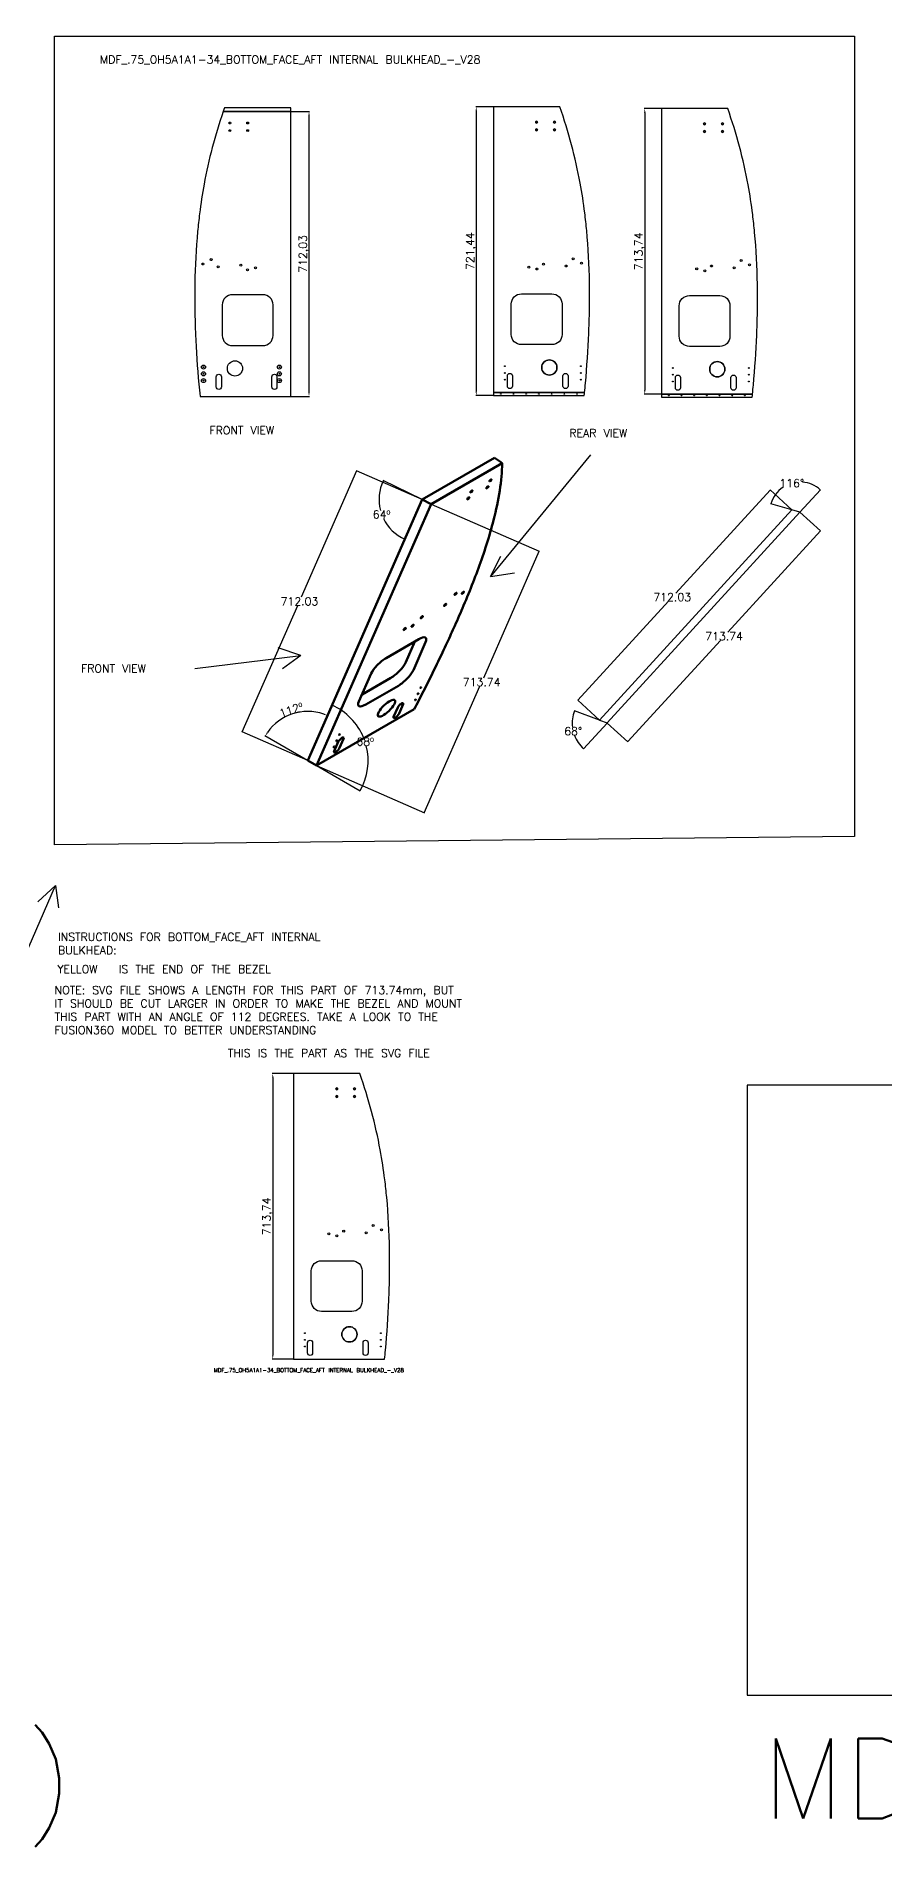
# Model space of a CAD drawing. Header units: millimetres. Extents: x 8001 to 31110, y 282 to 17125.
# Drawn here: x 17698 to 19819, y 282 to 4807 of the extents above; entities that cross this region are included whole.
import ezdxf

# ---------------------------------------------------------------- set-up
doc = ezdxf.new("R2010")
doc.units = ezdxf.units.MM
doc.layers.add('Visible', color=7, linetype='Continuous', lineweight=50)
doc.styles.get("Standard").update_dxf_attribs({"font": 'txt.shx'})
doc.dimstyles.new('ISO-25', dxfattribs={"dimtxt": 2.5, "dimasz": 2.5, "dimexe": 1.25, "dimexo": 0.625, "dimtad": 1, "dimtxsty": 'Standard', "dimcen": 2.5, "dimadec": 0, "dimazin": 0, "dimtfac": 1, "dimtmove": 0, "dimatfit": 3, "dimfxl": 1, "dimarcsym": 0})
doc.dimstyles.get("Standard").update_dxf_attribs({"dimtxt": 0.18, "dimasz": 0.18, "dimexe": 0.18, "dimexo": 0.0625, "dimgap": 0.09, "dimtad": 0, "dimtih": 1, "dimtoh": 1, "dimdec": 4, "dimzin": 0, "dimdsep": 46, "dimtxsty": 'Standard', "dimcen": 0.09, "dimadec": 0, "dimazin": 0, "dimtfac": 1, "dimtdec": 4, "dimtofl": 0, "dimtmove": 0, "dimatfit": 3, "dimfxl": 1, "dimtolj": 1, "dimtzin": 0, "dimarcsym": 0})

# ---------------------------------------------------------------- blocks, each defined once
blk = doc.blocks.new('*D14')
at = {"color": 0, "lineweight": -2, "transparency": 16777216}
for p, q in [((18840.7, 4630.8), (18797, 4630.8)), ((18798.3, 4620.8), (18798.3, 3919.4)), ((18840.7, 3909.4), (18797, 3909.4))]:
    blk.add_line(p, q, dxfattribs=at)
at = {"color": 0, "transparency": 16777216}
for points in [[(18796.6, 4620.8), (18799.9, 4620.8), (18798.3, 4630.8)], [(18796.6, 3919.4), (18799.9, 3919.4), (18798.3, 3909.4)]]:
    blk.add_solid(points, dxfattribs=at)
at = {"layer": 'Defpoints', "color": 0, "transparency": 16777216}
for p in [(18841.3, 4630.8), (18798.3, 3909.4), (18841.3, 3909.4)]:
    blk.add_point(p, dxfattribs=at)
at = {"color": 0, "transparency": 16777216, "insert": (18786, 4270.1), "char_height": 20, "attachment_point": 5, "rotation": 90}
blk.add_mtext('721,44', dxfattribs=at)
blk = doc.blocks.new('*D15')
at = {"color": 0, "lineweight": -2, "transparency": 16777216}
for p, q in [((19260.5, 4626.5), (19218.2, 4626.5)), ((19219.5, 4616.5), (19219.5, 3922.7)), ((19260.5, 3912.7), (19218.2, 3912.7))]:
    blk.add_line(p, q, dxfattribs=at)
at = {"color": 0, "transparency": 16777216}
for points in [[(19217.8, 4616.5), (19221.1, 4616.5), (19219.5, 4626.5)], [(19217.8, 3922.7), (19221.1, 3922.7), (19219.5, 3912.7)]]:
    blk.add_solid(points, dxfattribs=at)
at = {"layer": 'Defpoints', "color": 0, "transparency": 16777216}
for p in [(19261.1, 4626.5), (19219.5, 3912.7), (19261.1, 3912.7)]:
    blk.add_point(p, dxfattribs=at)
at = {"color": 0, "transparency": 16777216, "insert": (19207.2, 4269.6), "char_height": 20, "attachment_point": 5, "rotation": 90}
blk.add_mtext('713,74', dxfattribs=at)
blk = doc.blocks.new('*D16')
at = {"color": 3, "linetype": 'Continuous', "lineweight": -2, "transparency": 16777216}
for p, q in [((19607.4, 3617.5), (19658.6, 3570.7)), ((19658.4, 3570.7), (19426.9, 3317.5)), ((19177, 3044.2), (19408.5, 3297.3)), ((19125.8, 3090.7), (19177, 3043.9))]:
    blk.add_line(p, q, dxfattribs=at)
at = {"color": 3, "linetype": 'Continuous', "transparency": 16777216}
for points in [[(19658.4, 3570.7), (19658.4, 3570.6), (19658.5, 3570.8)], [(19177, 3044.2), (19177, 3044.1), (19176.9, 3044)]]:
    blk.add_solid(points, dxfattribs=at)
at = {"layer": 'Defpoints', "color": 0, "linetype": 'Continuous', "transparency": 16777216}
for p in [(19607.4, 3617.5), (19658.5, 3570.8), (19125.8, 3090.8)]:
    blk.add_point(p, dxfattribs=at)
at = {"color": 3, "linetype": 'Continuous', "transparency": 16777216, "insert": (19417.7, 3307.4), "char_height": 20, "attachment_point": 5}
blk.add_mtext('\\A1;713.74', dxfattribs=at)
blk = doc.blocks.new('*D17')
at = {"color": 3, "linetype": 'Continuous', "lineweight": -2, "transparency": 16777216}
for p, q in [((19532.6, 3672.9), (19297.3, 3415.5)), ((19586.9, 3623.5), (19532.6, 3673.1)), ((19052.4, 3147.6), (19278.9, 3395.3)), ((19106.5, 3098), (19052.2, 3147.6))]:
    blk.add_line(p, q, dxfattribs=at)
at = {"color": 3, "linetype": 'Continuous', "transparency": 16777216}
for points in [[(19532.6, 3672.9), (19532.7, 3672.8), (19532.8, 3673)], [(19052.4, 3147.7), (19052.4, 3147.6), (19052.3, 3147.5)]]:
    blk.add_solid(points, dxfattribs=at)
at = {"layer": 'Defpoints', "color": 0, "linetype": 'Continuous', "transparency": 16777216}
for p in [(19587, 3623.4), (19052.3, 3147.5), (19106.5, 3098)]:
    blk.add_point(p, dxfattribs=at)
at = {"color": 3, "linetype": 'Continuous', "transparency": 16777216, "insert": (19288.1, 3405.4), "char_height": 20, "attachment_point": 5}
blk.add_mtext('\\A1;712.03', dxfattribs=at)
blk = doc.blocks.new('*D18')
at = {"color": 3, "linetype": 'Continuous', "lineweight": -2, "transparency": 16777216}
for p, q in [((19607.4, 3617.6), (19658.4, 3673.4)), ((19586.9, 3623.5), (19534.7, 3638.6))]:
    blk.add_line(p, q, dxfattribs=at)
for start, end in [(124.002, 163.7178), (47.6995, 85.2033)]:
    blk.add_arc((19607.4, 3617.5), 75.5, start, end, dxfattribs=at)
at = {"color": 3, "linetype": 'Continuous', "transparency": 16777216}
for points in [[(19658.2, 3673.4), (19658.2, 3673.4), (19658.3, 3673.3)], [(19534.9, 3638.7), (19534.9, 3638.7), (19534.8, 3638.5)]]:
    blk.add_solid(points, dxfattribs=at)
at = {"layer": 'Defpoints', "color": 0, "linetype": 'Continuous', "transparency": 16777216}
for p in [(19612.2, 3692.9), (19587, 3623.4), (19607.4, 3617.5), (19607.4, 3617.5), (19125.8, 3090.8)]:
    blk.add_point(p, dxfattribs=at)
at = {"color": 3, "linetype": 'Continuous', "transparency": 16777216, "insert": (19586.9, 3690.2), "char_height": 20, "attachment_point": 5}
blk.add_mtext('\\A1;116°', dxfattribs=at)
blk = doc.blocks.new('*D19')
at = {"color": 3, "linetype": 'Continuous', "lineweight": -2, "transparency": 16777216}
for p, q in [((19106.4, 3098), (19043.5, 3121.4)), ((19125.7, 3090.7), (19066.5, 3026))]:
    blk.add_line(p, q, dxfattribs=at)
for start, end in [(159.6806, 186.8564), (200.4657, 227.4453)]:
    blk.add_arc((19125.8, 3090.8), 87.6, start, end, dxfattribs=at)
at = {"color": 3, "linetype": 'Continuous', "transparency": 16777216}
for points in [[(19043.5, 3121.2), (19043.6, 3121.2), (19043.6, 3121.4)], [(19066.5, 3026.2), (19066.5, 3026.2), (19066.6, 3026.1)]]:
    blk.add_solid(points, dxfattribs=at)
at = {"layer": 'Defpoints', "color": 0, "linetype": 'Continuous', "transparency": 16777216}
for p in [(19607.4, 3617.5), (19038.2, 3087.4), (19106.5, 3098), (19125.8, 3090.8), (19125.8, 3090.8)]:
    blk.add_point(p, dxfattribs=at)
at = {"color": 3, "linetype": 'Continuous', "transparency": 16777216, "insert": (19040.6, 3070.2), "char_height": 20, "attachment_point": 5}
blk.add_mtext('\\A1;68°', dxfattribs=at)
blk = doc.blocks.new('*D20')
at = {"color": 0, "linetype": 'Continuous', "lineweight": -2, "transparency": 16777216}
blk.add_line((18663, 3649.1), (18566, 3696.7), dxfattribs=at)
at = {"color": 3, "linetype": 'Continuous', "lineweight": -2, "transparency": 16777216}
for start, end in [(153.9583, 194.4802), (205.9159, 246.2282)]:
    blk.add_arc((18663.1, 3649.1), 107.9, start, end, dxfattribs=at)
at = {"color": 3, "linetype": 'Continuous', "transparency": 16777216}
for points in [[(18566.1, 3696.5), (18566.1, 3696.4), (18566.2, 3696.6)], [(18619.6, 3550.3), (18619.5, 3550.3), (18619.7, 3550.2)]]:
    blk.add_solid(points, dxfattribs=at)
at = {"layer": 'Defpoints', "color": 0, "linetype": 'Continuous', "transparency": 16777216}
for p in [(18555.5, 3640.3), (18663.1, 3649.1), (18663.1, 3649.1), (18685.8, 3637.9), (18377.1, 2997)]:
    blk.add_point(p, dxfattribs=at)
at = {"color": 0, "linetype": 'Continuous', "transparency": 16777216, "insert": (18561.7, 3612), "char_height": 20, "attachment_point": 5}
blk.add_mtext('\\A1;64º', dxfattribs=at)
blk = doc.blocks.new('*D21')
at = {"color": 0, "linetype": 'Continuous', "lineweight": -2, "transparency": 16777216}
blk.add_line((18399.2, 2984.2), (18508, 2921.4), dxfattribs=at)
for start, end in [(22.2438, 66.2554), (330.0683, 14.1734)]:
    blk.add_arc((18377.1, 2997), 150.9, start, end, dxfattribs=at)
at = {"color": 0, "linetype": 'Continuous', "transparency": 16777216}
for points in [[(18437.9, 3135.1), (18437.9, 3135.2), (18437.7, 3135.2)], [(18508, 2921.6), (18507.9, 2921.7), (18507.8, 2921.5)]]:
    blk.add_solid(points, dxfattribs=at)
at = {"layer": 'Defpoints', "color": 0, "linetype": 'Continuous', "transparency": 16777216}
for p in [(18663.1, 3649.1), (18377.1, 2997), (18377.1, 2997), (18528, 3002.5), (18399.1, 2984.3)]:
    blk.add_point(p, dxfattribs=at)
at = {"color": 0, "linetype": 'Continuous', "transparency": 16777216, "insert": (18520.5, 3044), "char_height": 20, "attachment_point": 5}
blk.add_mtext('\\A1;68º', dxfattribs=at)
blk = doc.blocks.new('*D22')
at = {"color": 0, "linetype": 'Continuous', "lineweight": -2, "transparency": 16777216}
for p, q in [((18499.3, 3720.7), (18360.8, 3404.9)), ((18663, 3649.1), (18499.2, 3720.9)), ((18213.5, 3068.9), (18352, 3384.7)), ((18377.1, 2997), (18213.3, 3068.8))]:
    blk.add_line(p, q, dxfattribs=at)
at = {"color": 0, "linetype": 'Continuous', "transparency": 16777216}
for points in [[(18499.2, 3720.7), (18499.3, 3720.7), (18499.3, 3720.9)], [(18213.5, 3068.9), (18213.5, 3068.9), (18213.4, 3068.8)]]:
    blk.add_solid(points, dxfattribs=at)
at = {"layer": 'Defpoints', "color": 0, "linetype": 'Continuous', "transparency": 16777216}
for p in [(18499.3, 3720.9), (18663.1, 3649.1), (18377.1, 2997)]:
    blk.add_point(p, dxfattribs=at)
at = {"color": 0, "linetype": 'Continuous', "transparency": 16777216, "insert": (18356.4, 3394.8), "char_height": 20, "attachment_point": 5}
blk.add_mtext('\\A1;712.03', dxfattribs=at)
blk = doc.blocks.new('*D23')
at = {"color": 0, "linetype": 'Continuous', "lineweight": -2, "transparency": 16777216}
for p, q in [((18685.8, 3637.9), (18955.2, 3519.8)), ((18955, 3519.7), (18816.2, 3203.1)), ((18668.5, 2866.3), (18807.3, 3182.9)), ((18399.2, 2984.2), (18668.6, 2866.1))]:
    blk.add_line(p, q, dxfattribs=at)
at = {"color": 0, "linetype": 'Continuous', "transparency": 16777216}
for points in [[(18955, 3519.7), (18955, 3519.7), (18955.1, 3519.9)], [(18668.5, 2866.4), (18668.5, 2866.3), (18668.4, 2866.2)]]:
    blk.add_solid(points, dxfattribs=at)
at = {"layer": 'Defpoints', "color": 0, "linetype": 'Continuous', "transparency": 16777216}
for p in [(18685.8, 3637.9), (18399.1, 2984.3), (18668.4, 2866.2)]:
    blk.add_point(p, dxfattribs=at)
at = {"color": 0, "linetype": 'Continuous', "transparency": 16777216, "insert": (18811.8, 3193), "char_height": 20, "attachment_point": 5}
blk.add_mtext('\\A1;713.74', dxfattribs=at)
blk = doc.blocks.new('*D24')
at = {"color": 0, "lineweight": -2, "transparency": 16777216}
for p, q in [((18335.5, 4619.2), (18381.5, 4619.2)), ((18380.3, 3917.1), (18380.3, 4609.2)), ((18335.5, 3907.1), (18381.5, 3907.1))]:
    blk.add_line(p, q, dxfattribs=at)
at = {"color": 0, "transparency": 16777216}
for points in [[(18378.6, 4609.2), (18381.9, 4609.2), (18380.3, 4619.2)], [(18378.6, 3917.1), (18381.9, 3917.1), (18380.3, 3907.1)]]:
    blk.add_solid(points, dxfattribs=at)
at = {"layer": 'Defpoints', "color": 0, "transparency": 16777216}
for p in [(18334.9, 4619.2), (18380.3, 4619.2), (18334.9, 3907.1)]:
    blk.add_point(p, dxfattribs=at)
at = {"color": 0, "transparency": 16777216, "insert": (18368, 4263.2), "char_height": 20, "attachment_point": 5, "rotation": 90}
blk.add_mtext('712,03', dxfattribs=at)
blk = doc.blocks.new('*D25')
at = {"color": 0, "lineweight": -2, "transparency": 16777216}
blk.add_line((18376.6, 2997.3), (18269.9, 3058.9), dxfattribs=at)
blk.add_arc((18377.1, 2997), 122.6, 70.998, 145.3258, dxfattribs=at)
at = {"color": 0, "transparency": 16777216}
for points in [[(18417.7, 3114.5), (18416.4, 3111.4), (18426.4, 3109.3)], [(18277.7, 3065.8), (18274.9, 3067.6), (18270.9, 3058.3)]]:
    blk.add_solid(points, dxfattribs=at)
at = {"layer": 'Defpoints', "color": 0, "transparency": 16777216}
for p in [(18663.1, 3649.1), (18368.1, 3119.3), (18377.1, 2997), (18377.1, 2997), (18399.1, 2984.3)]:
    blk.add_point(p, dxfattribs=at)
at = {"color": 0, "transparency": 16777216, "insert": (18335.6, 3123.6), "char_height": 20, "attachment_point": 5, "rotation": 18.1619}
blk.add_mtext('112º', dxfattribs=at)
blk = doc.blocks.new('*D26')
at = {"color": 0, "lineweight": -2, "transparency": 16777216}
for p, q in [((18340.9, 2214.3), (18288.4, 2214.3)), ((18289.6, 2204.3), (18289.6, 1510.6)), ((18340.9, 1500.6), (18288.4, 1500.6))]:
    blk.add_line(p, q, dxfattribs=at)
at = {"color": 0, "transparency": 16777216}
for points in [[(18288, 2204.3), (18291.3, 2204.3), (18289.6, 2214.3)], [(18288, 1510.6), (18291.3, 1510.6), (18289.6, 1500.6)]]:
    blk.add_solid(points, dxfattribs=at)
at = {"layer": 'Defpoints', "color": 0, "transparency": 16777216}
for p in [(18341.5, 2214.3), (18289.6, 1500.6), (18341.5, 1500.6)]:
    blk.add_point(p, dxfattribs=at)
at = {"color": 0, "transparency": 16777216, "insert": (18277.3, 1857.4), "char_height": 20, "attachment_point": 5, "rotation": 90}
blk.add_mtext('713,74', dxfattribs=at)

msp = doc.modelspace()

# ---------------------------------------------------------------- linework, layer by layer
for p, q in [((18334.88967, 4619.17506), (18165.85163, 4619.17506)), ((18334.88967, 4628.58659), (18169.15196, 4628.58659)), ((18334.88967, 4619.17506), (18334.88967, 4628.58659)), ((18334.88967, 3907.14696), (18334.88967, 4619.17506)), ((18334.88967, 3907.14696), (18334.88967, 4619.17506)), ((19007.03058, 4630.80674), (18841.29288, 4630.80674)), ((18841.29288, 4630.80674), (18841.29288, 3917.06381)), ((19007.03058, 4630.80674), (18841.29288, 4630.80674)), ((18841.29288, 4630.80674), (18841.29288, 3917.06381)), ((19426.84222, 4626.46622), (19261.10452, 4626.46622)), ((19261.10452, 4626.46622), (19261.10452, 3912.72329)), ((19426.84222, 4626.46622), (19261.10452, 4626.46622)), ((19261.10452, 4626.46622), (19261.10452, 3912.72329)), ((18107.85152, 3907.14696), (18334.88967, 3907.14696)), ((18107.85152, 3907.14696), (18334.88967, 3907.14696)), ((18841.29288, 3917.06381), (19069.12018, 3917.06381, 0)), ((18841.29288, 3917.06381), (18841.29288, 3909.36711)), ((18841.29288, 3909.36711), (19068.33102, 3909.36711)), ((19261.10452, 3912.72329), (19488.93183, 3912.72329, 0)), ((19261.10452, 3912.72329), (19261.10452, 3905.02659)), ((19261.10452, 3905.02659), (19488.14266, 3905.02659)), ((19084.19015, 3761.32853), (18834.09828, 3457.29607)), ((18834.09828, 3457.29607), (18859.60342, 3507.41827)), ((18834.09828, 3457.29607), (18893.71828, 3466.07711)), ((18095.00382, 3226.59432), (18360.01304, 3259.06678)), ((18360.01304, 3259.06678), (18303.1293, 3278.9638)), ((18360.01304, 3259.06678), (18314.15619, 3226.51075)), ((17569.42683, 2277.70502), (17746.85841, 2684.8714)), ((17746.85841, 2684.8714), (17702.5982, 2643.97294)), ((17746.85841, 2684.8714), (17754.09308, 2629.10038)), ((18507.26111, 2214.30153), (18341.52341, 2214.30153)), ((18341.52341, 2214.30153), (18341.52341, 1500.5586)), ((18507.26111, 2214.30153), (18341.52341, 2214.30153)), ((18341.52341, 2214.30153), (18341.52341, 1500.5586)), ((18341.52341, 1500.5586), (18569.35072, 1500.5586, 0)), ((18341.52341, 1500.5586), (18569.35072, 1500.5586))]:
    msp.add_line(p, q)
for points in [[(17744.06544, 4807.26725), (19744.06544, 4807.26725), (19744.06544, 2807.26725), (17744.06544, 2786.1285)], [(19106.50325, 3097.95287), (19125.75609, 3090.77863), (19607.37531, 3617.53464), (19586.96533, 3623.4433)], [(19106.50325, 3097.95287), (19125.75609, 3090.77863), (19607.37531, 3617.53464), (19586.96533, 3623.4433)]]:
    msp.add_lwpolyline(points, close=True)
at = {"color": 2}
for points in [[(18334.88967, 4619.17506), (18165.85163, 4619.17506)], [(18841.29288, 3917.06381), (19069.12018, 3917.06381)], [(19261.10452, 3912.72329), (19488.93183, 3912.72329)]]:
    msp.add_lwpolyline(points, close=True, dxfattribs=at)
for points in [[(18987.34288, 4036.36711), (18911.14288, 4036.36711, -0.4142135624), (18885.74288, 4061.76711), (18885.74288, 4137.96711, -0.4142135624), (18911.14288, 4163.36711), (18987.34288, 4163.36711, -0.4142135624), (19012.74288, 4137.96711), (19012.74288, 4061.76711, -0.4142135624)], [(18987.34288, 4036.36711), (18911.14288, 4036.36711, -0.4142135624), (18885.74288, 4061.76711), (18885.74288, 4137.96711, -0.4142135624), (18911.14288, 4163.36711), (18987.34288, 4163.36711, -0.4142135624), (19012.74288, 4137.96711), (19012.74288, 4061.76711, -0.4142135624)], [(18163.43967, 4059.54696, 0.4142135624), (18188.83967, 4034.14696), (18265.03967, 4034.14696, 0.4142135624), (18290.43967, 4059.54696), (18290.43967, 4135.74696, 0.4142135624), (18265.03967, 4161.14696), (18188.83967, 4161.14696, 0.4142135624), (18163.43967, 4135.74696)], [(18163.43967, 4059.54696, 0.4142135624), (18188.83967, 4034.14696), (18265.03967, 4034.14696, 0.4142135624), (18290.43967, 4059.54696), (18290.43967, 4135.74696, 0.4142135624), (18265.03967, 4161.14696), (18188.83967, 4161.14696, 0.4142135624), (18163.43967, 4135.74696)], [(19407.15452, 4032.02659), (19330.95452, 4032.02659, -0.4142135624), (19305.55452, 4057.42659), (19305.55452, 4133.62659, -0.4142135624), (19330.95452, 4159.02659), (19407.15452, 4159.02659, -0.4142135624), (19432.55452, 4133.62659), (19432.55452, 4057.42659, -0.4142135624)], [(19407.15452, 4032.02659), (19330.95452, 4032.02659, -0.4142135624), (19305.55452, 4057.42659), (19305.55452, 4133.62659, -0.4142135624), (19330.95452, 4159.02659), (19407.15452, 4159.02659, -0.4142135624), (19432.55452, 4133.62659), (19432.55452, 4057.42659, -0.4142135624)], [(18161.10835, 3956.09743), (18161.10835, 3930.69743, -1), (18148.40835, 3930.69743), (18148.40835, 3956.09743, -1)], [(18161.10835, 3956.09743), (18161.10835, 3930.69743, -1), (18148.40835, 3930.69743), (18148.40835, 3956.09743, -1)], [(18299.96467, 3956.09743), (18299.96467, 3930.69743, -1), (18287.26467, 3930.69743), (18287.26467, 3956.09743, -1)], [(18299.96467, 3956.09743), (18299.96467, 3930.69743, -1), (18287.26467, 3930.69743), (18287.26467, 3956.09743, -1)], [(18876.21788, 3932.91758), (18876.21788, 3958.31758, -1), (18888.91788, 3958.31758), (18888.91788, 3932.91758, -1)], [(18876.21788, 3932.91758), (18876.21788, 3958.31758, -1), (18888.91788, 3958.31758), (18888.91788, 3932.91758, -1)], [(19015.07419, 3932.91758), (19015.07419, 3958.31758, -1), (19027.77419, 3958.31758), (19027.77419, 3932.91758, -1)], [(19015.07419, 3932.91758), (19015.07419, 3958.31758, -1), (19027.77419, 3958.31758), (19027.77419, 3932.91758, -1)], [(19296.02952, 3928.57706), (19296.02952, 3953.97706, -1), (19308.72952, 3953.97706), (19308.72952, 3928.57706, -1)], [(19296.02952, 3928.57706), (19296.02952, 3953.97706, -1), (19308.72952, 3953.97706), (19308.72952, 3928.57706, -1)], [(19434.88583, 3928.57706), (19434.88583, 3953.97706, -1), (19447.58583, 3953.97706), (19447.58583, 3928.57706, -1)], [(19434.88583, 3928.57706), (19434.88583, 3953.97706, -1), (19447.58583, 3953.97706), (19447.58583, 3928.57706, -1)], [(18487.57341, 1619.8619), (18411.37341, 1619.8619, -0.4142135624), (18385.97341, 1645.2619), (18385.97341, 1721.4619, -0.4142135624), (18411.37341, 1746.8619), (18487.57341, 1746.8619, -0.4142135624), (18512.97341, 1721.4619), (18512.97341, 1645.2619, -0.4142135624)], [(18487.57341, 1619.8619), (18411.37341, 1619.8619, -0.4142135624), (18385.97341, 1645.2619), (18385.97341, 1721.4619, -0.4142135624), (18411.37341, 1746.8619), (18487.57341, 1746.8619, -0.4142135624), (18512.97341, 1721.4619), (18512.97341, 1645.2619, -0.4142135624)], [(18376.44841, 1516.41237), (18376.44841, 1541.81237, -1), (18389.14841, 1541.81237), (18389.14841, 1516.41237, -1)], [(18376.44841, 1516.41237), (18376.44841, 1541.81237, -1), (18389.14841, 1541.81237), (18389.14841, 1516.41237, -1)], [(18515.30472, 1516.41237), (18515.30472, 1541.81237, -1), (18528.00472, 1541.81237), (18528.00472, 1516.41237, -1)], [(18515.30472, 1516.41237), (18515.30472, 1541.81237, -1), (18528.00472, 1541.81237), (18528.00472, 1516.41237, -1)]]:
    msp.add_lwpolyline(points, format="xyb", close=True)
at = {"color": 0, "linetype": 'ByBlock', "lineweight": -2}
msp.add_lwpolyline([(21914.1135, 661.23125), (21914.1135, 2185.23125), (19475.7135, 2185.23125), (19475.7135, 661.23125)], close=True, dxfattribs=at)
for centre, radius in [((18182.48967, 4590.31924), 2.413), ((18182.48967, 4590.31924), 2.413), ((18182.48967, 4571.26924), 2.413), ((18182.48967, 4571.26924), 2.413), ((18226.93967, 4590.31924), 2.413), ((18226.93967, 4590.31924), 2.413), ((18226.93967, 4571.26924), 2.413), ((18226.93967, 4571.26924), 2.413), ((18949.24288, 4592.53938), 2.413), ((18949.24288, 4573.48938), 2.413), ((18993.69288, 4592.53938), 2.413), ((18993.69288, 4573.48938), 2.413), ((19369.05452, 4588.19887), 2.413), ((19369.05452, 4569.14887), 2.413), ((19413.50452, 4588.19887), 2.413), ((19413.50452, 4569.14887), 2.413), ((18114.86776, 4237.90938), 2.45745), ((18114.86776, 4237.90938), 2.45745), ((18135.69661, 4248.81166), 2.45745), ((18135.69661, 4248.81166), 2.45745), ((18153.33584, 4230.6911), 2.45745), ((18153.33584, 4230.6911), 2.45745), ((18209.51201, 4235.01668), 2.45745), ((18209.51201, 4235.01668), 2.45745), ((18226.54117, 4223.24405), 2.45745), ((18226.54117, 4223.24405), 2.45745), ((18246.67976, 4228.0424), 2.45745), ((18246.67976, 4228.0424), 2.45745), ((18929.50278, 4230.26255), 2.45745), ((18929.50278, 4230.26255), 2.45745), ((18949.64137, 4225.4642), 2.45745), ((18949.64137, 4225.4642), 2.45745), ((18966.67053, 4237.23683), 2.45745), ((18966.67053, 4237.23683), 2.45745), ((19022.8467, 4232.91125), 2.45745), ((19022.8467, 4232.91125), 2.45745), ((19040.48593, 4251.03181), 2.45745), ((19040.48593, 4251.03181), 2.45745), ((19061.31478, 4240.12953), 2.45745), ((19061.31478, 4240.12953), 2.45745), ((19349.31442, 4225.92203), 2.45745), ((19349.31442, 4225.92203), 2.45745), ((19369.45301, 4221.12368), 2.45745), ((19369.45301, 4221.12368), 2.45745), ((19386.48217, 4232.89631), 2.45745), ((19386.48217, 4232.89631), 2.45745), ((19442.65835, 4228.57073), 2.45745), ((19442.65835, 4228.57073), 2.45745), ((19460.29758, 4246.69129), 2.45745), ((19460.29758, 4246.69129), 2.45745), ((19481.12642, 4235.78901), 2.45745), ((19481.12642, 4235.78901), 2.45745), ((18116.58736, 3980.21656), 5.08), ((18116.58736, 3980.21656), 5.08), ((18195.18967, 3976.99696), 19.05), ((18195.18967, 3976.99696), 19.05), ((18306.31467, 3980.21656), 5.08), ((18306.31467, 3980.21656), 5.08), ((18869.86788, 3982.43671), 0.99187), ((18869.86788, 3982.43671), 0.99187), ((18980.99288, 3979.21711), 19.05), ((19059.59518, 3982.43671), 0.99187), ((19059.59518, 3982.43671), 0.99187), ((19400.80452, 3974.87659), 19.05), ((18116.58736, 3963.40511), 5.08), ((18116.58736, 3963.40511), 5.08), ((18116.58736, 3946.59366), 5.08), ((18116.58736, 3946.59366), 5.08), ((18116.58736, 3980.21656), 0.99187), ((18116.58736, 3963.40511), 0.99187), ((18116.58736, 3946.59366), 0.99187), ((18306.31467, 3963.40511), 5.08), ((18306.31467, 3963.40511), 5.08), ((18306.31467, 3946.59366), 5.08), ((18306.31467, 3946.59366), 5.08), ((18306.31467, 3980.21656), 0.99187), ((18306.31467, 3963.40511), 0.99187), ((18306.31467, 3946.59366), 0.99187), ((18869.86788, 3965.62526), 0.99187), ((18869.86788, 3965.62526), 0.99187), ((18869.86788, 3948.81381), 0.99187), ((18869.86788, 3948.81381), 0.99187), ((19059.59518, 3965.62526), 0.99187), ((19059.59518, 3965.62526), 0.99187), ((19059.59518, 3948.81381), 0.99187), ((19059.59518, 3948.81381), 0.99187), ((19289.67952, 3978.09619), 0.99187), ((19289.67952, 3978.09619), 0.99187), ((19289.67952, 3961.28474), 0.99187), ((19289.67952, 3961.28474), 0.99187), ((19289.67952, 3944.47329), 0.99187), ((19289.67952, 3944.47329), 0.99187), ((19479.40683, 3978.09619), 0.99187), ((19479.40683, 3978.09619), 0.99187), ((19479.40683, 3961.28474), 0.99187), ((19479.40683, 3961.28474), 0.99187), ((19479.40683, 3944.47329), 0.99187), ((19479.40683, 3944.47329), 0.99187), ((18449.47341, 2176.03418), 2.413), ((18493.92341, 2176.03418), 2.413), ((18449.47341, 2156.98418), 2.413), ((18493.92341, 2156.98418), 2.413), ((18429.73331, 1813.75734), 2.45745), ((18429.73331, 1813.75734), 2.45745), ((18449.8719, 1808.95899), 2.45745), ((18449.8719, 1808.95899), 2.45745), ((18466.90106, 1820.73162), 2.45745), ((18466.90106, 1820.73162), 2.45745), ((18523.07723, 1816.40604), 2.45745), ((18523.07723, 1816.40604), 2.45745), ((18540.71646, 1834.5266), 2.45745), ((18540.71646, 1834.5266), 2.45745), ((18561.54531, 1823.62432), 2.45745), ((18561.54531, 1823.62432), 2.45745), ((18370.09841, 1565.9315), 0.99187), ((18370.09841, 1565.9315), 0.99187), ((18370.09841, 1549.12005), 0.99187), ((18370.09841, 1549.12005), 0.99187), ((18481.22341, 1562.7119), 19.05), ((18559.82571, 1565.9315), 0.99187), ((18559.82571, 1565.9315), 0.99187), ((18559.82571, 1549.12005), 0.99187), ((18559.82571, 1549.12005), 0.99187), ((18370.09841, 1532.3086), 0.99187), ((18370.09841, 1532.3086), 0.99187), ((18559.82571, 1532.3086), 0.99187), ((18559.82571, 1532.3086), 0.99187)]:
    msp.add_circle(centre, radius)
at = {"extrusion": (-1e-16, 0, -1)}
for centre in [(-18949.24288, 4592.53938), (-18949.24288, 4573.48938), (-18993.69288, 4592.53938), (-18993.69288, 4573.48938), (-19369.05452, 4588.19887), (-19369.05452, 4569.14887), (-19413.50452, 4588.19887), (-19413.50452, 4569.14887), (-18449.47341, 2176.03418), (-18493.92341, 2176.03418), (-18449.47341, 2156.98418), (-18493.92341, 2156.98418)]:
    msp.add_circle(centre, 2.413, dxfattribs=at)
at = {"extrusion": (-1e-16, 3e-16, -1)}
for centre in [(-18980.99288, 3979.21711), (-19400.80452, 3974.87659), (-18481.22341, 1562.7119)]:
    msp.add_circle(centre, 19.05, dxfattribs=at)
for centre, major_axis, ratio, start_param, end_param in [((23743.16378, 4240.29108), (-5642.53051, -0.01453), 0.4429361781, 6.1271847027, 6.1309955485), ((18154.02502, 3969.09969, 0), (-30.95706, 375.4684), 0.1372915786, 1.6437094969, 1.7252257314), ((18154.02502, 3969.09969), (-30.95706, 375.4684), 0.1372915786, 1.6437094969, 1.7252257314), ((19022.29945, 3971.19226, 0), (30.92684, 374.90644), 0.1370930184, 4.5788220115, 4.6396802598), ((19022.29945, 3971.19226), (30.92684, 374.90644), 0.1370930184, 4.5788220115, 4.6396802598), ((19442.11109, 3966.85174, 0), (30.92684, 374.90644), 0.1370930184, 4.5788220115, 4.6396802598), ((19442.11109, 3966.85174), (30.92684, 374.90644), 0.1370930184, 4.5788220115, 4.6396802598), ((18522.52998, 1554.68705, 0), (30.92684, 374.90644), 0.1370930184, 4.5788220115, 4.6396802598), ((18522.52998, 1554.68705), (30.92684, 374.90644), 0.1370930184, 4.5788220115, 4.6396802598)]:
    msp.add_ellipse(centre, major_axis=major_axis, ratio=ratio, start_param=start_param, end_param=end_param)
for centre in [(18859.75924, 3913.21546), (18891.50924, 3913.21546), (18923.25924, 3913.21546), (18955.00924, 3913.21546), (18986.71175, 3913.21545), (19018.46242, 3913.21544), (19050.07018, 3913.21543), (19279.57088, 3908.87494), (19311.32088, 3908.87494), (19343.07088, 3908.87494), (19374.82088, 3908.87494), (19406.52339, 3908.87493), (19438.27406, 3908.87492), (19469.88183, 3908.87491)]:
    msp.add_ellipse(centre, major_axis=(0.99225, 0), ratio=0.3746065934)
for points, knots in [([(18165.8515, 4619.1747), (18145.05754, 4559.12276), (18129.38021, 4499.22475), (18113.6122, 4413.33709), (18109.81707, 4388.64234), (18104.81591, 4348.84241), (18103.18995, 4333.98021), (18101.79029, 4319.11762), (18097.7297, 4275.99965), (18095.54841, 4232.66054), (18094.52876, 4170.96578), (18094.49111, 4152.50634), (18094.85284, 4118.92753), (18095.17646, 4103.792), (18095.91857, 4079.8476), (18096.2423, 4071.0064), (18098.32809, 4021.46678), (18101.1225, 3979.34871), (18104.86921, 3937.50857)], [-80.3236527857, -80.3236527857, -80.3236527857, -80.3236527857, -61.8740600394, -61.8740600394, -54.5310272232, -54.5310272232, -50.2046930642, -50.2046930642, -50.2046930642, -37.6535242667, -37.6535242667, -32.2851519719, -32.2851519719, -27.8614582206, -27.8614582206, -25.26396408, -25.26396408, -13.4871884216, -13.4871884216, -13.4871884216, -13.4871884216]), ([(18165.8515, 4619.1747), (18145.05754, 4559.12276), (18129.38021, 4499.22475), (18113.6122, 4413.33709), (18109.81707, 4388.64234), (18104.81591, 4348.84241), (18103.18995, 4333.98021), (18101.79029, 4319.11762), (18097.7297, 4275.99965), (18095.54841, 4232.66054), (18094.52876, 4170.96578), (18094.49111, 4152.50634), (18094.85284, 4118.92753), (18095.17646, 4103.792), (18095.91857, 4079.8476), (18096.2423, 4071.0064), (18098.32809, 4021.46678), (18101.1225, 3979.34871), (18104.86921, 3937.50857)], [-80.3236527857, -80.3236527857, -80.3236527857, -80.3236527857, -61.8740600394, -61.8740600394, -54.5310272232, -54.5310272232, -50.2046930642, -50.2046930642, -50.2046930642, -37.6535242667, -37.6535242667, -32.2851519719, -32.2851519719, -27.8614582206, -27.8614582206, -25.26396408, -25.26396408, -13.4871884216, -13.4871884216, -13.4871884216, -13.4871884216]), ([(19071.31333, 3939.72871), (19075.06005, 3981.56886), (19077.85445, 4023.68692), (19079.94024, 4073.22655), (19080.26397, 4082.06775), (19081.00608, 4106.01215), (19081.3297, 4121.14768), (19081.69143, 4154.72649), (19081.65378, 4173.18592), (19080.63413, 4234.88069), (19078.45284, 4278.2198), (19072.99259, 4336.20036), (19071.36663, 4351.06255), (19066.36547, 4390.86249), (19062.57034, 4415.55724), (19046.21319, 4504.65394), (19029.47522, 4567.59614), (19007.0306, 4630.80661)], [-81.2873489438, -81.2873489438, -81.2873489438, -81.2873489438, -69.5105732854, -69.5105732854, -66.9130791447, -66.9130791447, -62.4893853935, -62.4893853935, -57.1210130986, -57.1210130986, -44.5698443012, -44.5698443012, -40.2435101421, -40.2435101421, -32.900477326, -32.900477326, -13.4871884216, -13.4871884216, -13.4871884216, -13.4871884216]), ([(19071.31333, 3939.72871), (19075.06005, 3981.56886), (19077.85445, 4023.68692), (19079.94024, 4073.22655), (19080.26397, 4082.06775), (19081.00608, 4106.01215), (19081.3297, 4121.14768), (19081.69143, 4154.72649), (19081.65378, 4173.18592), (19080.63413, 4234.88069), (19078.45284, 4278.2198), (19072.99259, 4336.20036), (19071.36663, 4351.06255), (19066.36547, 4390.86249), (19062.57034, 4415.55724), (19046.21319, 4504.65394), (19029.47522, 4567.59614), (19007.0306, 4630.80661)], [-81.2873489438, -81.2873489438, -81.2873489438, -81.2873489438, -69.5105732854, -69.5105732854, -66.9130791447, -66.9130791447, -62.4893853935, -62.4893853935, -57.1210130986, -57.1210130986, -44.5698443012, -44.5698443012, -40.2435101421, -40.2435101421, -32.900477326, -32.900477326, -13.4871884216, -13.4871884216, -13.4871884216, -13.4871884216]), ([(19491.12498, 3935.3882), (19494.87169, 3977.22835), (19497.66609, 4019.34641), (19499.75188, 4068.88603), (19500.07561, 4077.72723), (19500.81772, 4101.67163), (19501.14134, 4116.80716), (19501.50307, 4150.38597), (19501.46542, 4168.84541), (19500.44577, 4230.54017), (19498.26448, 4273.87928), (19492.80423, 4331.85984), (19491.17827, 4346.72204), (19486.17712, 4386.52197), (19482.38198, 4411.21672), (19466.02483, 4500.31343), (19449.28686, 4563.25562), (19426.84224, 4626.4661)], [-81.2873489438, -81.2873489438, -81.2873489438, -81.2873489438, -69.5105732854, -69.5105732854, -66.9130791447, -66.9130791447, -62.4893853935, -62.4893853935, -57.1210130986, -57.1210130986, -44.5698443012, -44.5698443012, -40.2435101421, -40.2435101421, -32.900477326, -32.900477326, -13.4871884216, -13.4871884216, -13.4871884216, -13.4871884216]), ([(19491.12498, 3935.3882), (19494.87169, 3977.22835), (19497.66609, 4019.34641), (19499.75188, 4068.88603), (19500.07561, 4077.72723), (19500.81772, 4101.67163), (19501.14134, 4116.80716), (19501.50307, 4150.38597), (19501.46542, 4168.84541), (19500.44577, 4230.54017), (19498.26448, 4273.87928), (19492.80423, 4331.85984), (19491.17827, 4346.72204), (19486.17712, 4386.52197), (19482.38198, 4411.21672), (19466.02483, 4500.31343), (19449.28686, 4563.25562), (19426.84224, 4626.4661)], [-81.2873489438, -81.2873489438, -81.2873489438, -81.2873489438, -69.5105732854, -69.5105732854, -66.9130791447, -66.9130791447, -62.4893853935, -62.4893853935, -57.1210130986, -57.1210130986, -44.5698443012, -44.5698443012, -40.2435101421, -40.2435101421, -32.900477326, -32.900477326, -13.4871884216, -13.4871884216, -13.4871884216, -13.4871884216]), ([(18571.54387, 1523.22351), (18575.29058, 1565.06365), (18578.08498, 1607.18172), (18580.17077, 1656.72134), (18580.4945, 1665.56254), (18581.23661, 1689.50694), (18581.56023, 1704.64247), (18581.92196, 1738.22128), (18581.88431, 1756.68072), (18580.86466, 1818.37548), (18578.68337, 1861.71459), (18573.22312, 1919.69515), (18571.59716, 1934.55735), (18566.596, 1974.35728), (18562.80087, 1999.05203), (18546.44372, 2088.14874), (18529.70575, 2151.09093), (18507.26113, 2214.3014)], [-81.2873489438, -81.2873489438, -81.2873489438, -81.2873489438, -69.5105732854, -69.5105732854, -66.9130791447, -66.9130791447, -62.4893853935, -62.4893853935, -57.1210130986, -57.1210130986, -44.5698443012, -44.5698443012, -40.2435101421, -40.2435101421, -32.900477326, -32.900477326, -13.4871884216, -13.4871884216, -13.4871884216, -13.4871884216]), ([(18571.54387, 1523.22351), (18575.29058, 1565.06365), (18578.08498, 1607.18172), (18580.17077, 1656.72134), (18580.4945, 1665.56254), (18581.23661, 1689.50694), (18581.56023, 1704.64247), (18581.92196, 1738.22128), (18581.88431, 1756.68072), (18580.86466, 1818.37548), (18578.68337, 1861.71459), (18573.22312, 1919.69515), (18571.59716, 1934.55735), (18566.596, 1974.35728), (18562.80087, 1999.05203), (18546.44372, 2088.14874), (18529.70575, 2151.09093), (18507.26113, 2214.3014)], [-81.2873489438, -81.2873489438, -81.2873489438, -81.2873489438, -69.5105732854, -69.5105732854, -66.9130791447, -66.9130791447, -62.4893853935, -62.4893853935, -57.1210130986, -57.1210130986, -44.5698443012, -44.5698443012, -40.2435101421, -40.2435101421, -32.900477326, -32.900477326, -13.4871884216, -13.4871884216, -13.4871884216, -13.4871884216])]:
    msp.add_open_spline(points, degree=3, knots=knots)
for points in [[(19068.33102, 3909.36711), (19068.59784, 3911.93262), (19068.86089, 3914.49819), (19069.12018, 3917.06381)], [(19488.14266, 3905.02659), (19488.40948, 3907.5921), (19488.67253, 3910.15767), (19488.93183, 3912.72329)]]:
    msp.add_open_spline(points, degree=3)
at = {"layer": 'Visible', "extrusion": (-1e-16, 0.816497, 0.57735)}
for p, q in [((18663.05143, 3649.07563), (18844.25565, 3753.69394)), ((18685.7649, 3637.93008), (18863.43127, 3740.5058)), ((18377.12359, 2996.97894), (18663.05143, 3649.07563)), ((18685.7649, 3637.93008), (18399.14845, 2984.26287)), ((18663.05143, 3649.07563), (18685.7649, 3637.93008)), ((18654.61768, 3300.22576), (18572.93333, 3253.06528)), ((18622.11236, 3242.66251), (18644.88973, 3294.60932)), ((18641.04648, 3222.8976), (18671.64598, 3292.68385)), ((18535.50538, 3214.08303), (18504.9059, 3144.29678)), ((18512.72803, 3162.13622), (18584.68443, 3203.68028)), ((18521.93417, 3136.75487), (18603.61853, 3183.91535)), ((18643.37319, 3125.2661), (18399.14845, 2984.26287)), ((18591.80371, 3106.33618), (18602.00353, 3129.59826)), ((18615.6176, 3137.45834), (18605.41776, 3114.19626)), ((18442.95348, 3020.39747), (18453.1533, 3043.65955)), ((18466.76737, 3051.51962), (18456.56753, 3028.25754)), ((18399.14845, 2984.26287), (18377.12359, 2996.97894))]:
    msp.add_line(p, q, dxfattribs=at)
at = {"layer": 'Visible'}
msp.add_ellipse((11951.11191, 750.5954), major_axis=(8537.3406, 534.72408), ratio=0.5325279991, start_param=0.5946530871, end_param=0.5984639329, dxfattribs=at)
at = {"layer": 'Visible', "extrusion": (1e-16, -2e-16, -1)}
for centre in [(18786.11745, 3669.69437), (18826.11677, 3679.75808), (18833.76666, 3697.20465), (18778.46756, 3652.24781)]:
    msp.add_ellipse(centre, major_axis=(2.6416, 2.53056), ratio=0.3190306305, start_param=1.5707963268, end_param=7.853981634, dxfattribs=at)
at = {"layer": 'Visible', "extrusion": (2e-16, 3e-16, -1)}
for centre in [(18746.78896, 3413.40217), (18764.73892, 3416.30858), (18662.12121, 3355.08366), (18720.60355, 3385.88984), (18619.47774, 3325.69315), (18639.1389, 3333.76253)]:
    msp.add_ellipse(centre, major_axis=(2.69026, 2.57717), ratio=0.3190306305, start_param=1.5707963268, end_param=7.853981634, dxfattribs=at)
at = {"layer": 'Visible', "extrusion": (2e-16, -2e-16, -1)}
for centre, start_param, end_param in [((18644.41785, 3276.96368), -0.9157657191, 0.6550306077), ((18532.13401, 3160.01695), 2.2258269345, 3.7966232613)]:
    msp.add_ellipse(centre, major_axis=(27.80626, 26.63742), ratio=0.3190306305, start_param=start_param, end_param=end_param, dxfattribs=at)
at = {"layer": 'Visible', "extrusion": (0, -1e-16, -1)}
for centre, major_axis, start_param, end_param in [((18562.73351, 3229.8032), (27.80626, 26.63742), 3.7966232613, 5.3674195881), ((18598.61073, 3110.26623), (6.95157, 6.65936), 0.6550306077, 3.7966232613)]:
    msp.add_ellipse(centre, major_axis=major_axis, ratio=0.3190306305, start_param=start_param, end_param=end_param, dxfattribs=at)
at = {"layer": 'Visible', "extrusion": (-1e-16, 0, -1)}
msp.add_ellipse((18594.88425, 3226.94236), major_axis=(27.80626, 26.63742), ratio=0.3190306305, start_param=0.6550306077, end_param=2.2258269345, dxfattribs=at)
at = {"layer": 'Visible', "extrusion": (2e-16, 0, -1)}
msp.add_ellipse((18613.81835, 3207.17743), major_axis=(27.80626, 26.63742), ratio=0.3190306305, start_param=0.6550306077, end_param=2.2258269345, dxfattribs=at)
at = {"layer": 'Visible', "extrusion": (0, 0, -1)}
for centre in [(18659.41432, 3179.24151), (18645.91244, 3148.44865), (18652.66338, 3163.84507), (18442.52986, 3031.02567), (18449.2808, 3046.42209), (18456.03174, 3061.81853)]:
    msp.add_ellipse(centre, major_axis=(1.08583, 1.04019), ratio=0.3190306305, start_param=1.5707963268, end_param=7.853981634, dxfattribs=at)
at = {"layer": 'Visible'}
msp.add_ellipse((18573.86188, 3127.64563), major_axis=(20.8547, 19.97807), ratio=0.3190306305, dxfattribs=at)
at = {"layer": 'Visible', "extrusion": (1e-16, -1e-16, -1)}
for centre in [(18608.81056, 3133.52831), (18459.96033, 3047.58959)]:
    msp.add_ellipse(centre, major_axis=(6.95157, 6.65936), ratio=0.3190306305, start_param=3.7966232613, end_param=6.9382159149, dxfattribs=at)
at = {"layer": 'Visible', "extrusion": (4e-16, -3e-16, -1)}
msp.add_ellipse((18614.91887, 3145.86102), major_axis=(188.80455, 363.21206), ratio=0.0848867628, start_param=1.5225183281, end_param=1.5833765764, dxfattribs=at)
at = {"layer": 'Visible', "extrusion": (-1e-16, 1e-16, -1)}
msp.add_ellipse((18449.7605, 3024.3275), major_axis=(6.95157, 6.65936), ratio=0.3190306305, start_param=0.6550306077, end_param=3.7966232613, dxfattribs=at)
at = {"layer": 'Visible'}
msp.add_open_spline([(18654.82569, 3147.38066), (18675.64374, 3188.01797), (18695.55254, 3228.32043), (18717.68199, 3274.98121), (18721.57936, 3283.2786), (18731.99019, 3305.66689), (18738.41505, 3319.72875), (18752.287, 3350.70511), (18759.65936, 3367.58752), (18783.34098, 3423.45837), (18798.4063, 3461.79962), (18815.83621, 3511.52058), (18820.06141, 3524.12552), (18830.68269, 3557.48026), (18836.53104, 3577.74762), (18854.77502, 3649.22156), (18862.10794, 3696.50671), (18863.43125, 3740.50575)], degree=3, knots=[-81.2873489438, -81.2873489438, -81.2873489438, -81.2873489438, -69.5105732854, -69.5105732854, -66.9130791447, -66.9130791447, -62.4893853935, -62.4893853935, -57.1210130986, -57.1210130986, -44.5698443012, -44.5698443012, -40.2435101421, -40.2435101421, -32.900477326, -32.900477326, -13.4871884216, -13.4871884216, -13.4871884216, -13.4871884216], dxfattribs=at)

# ---------------------------------------------------------------- texts
for s, height, p in [('MDF_.75_OH5A1A1-34_BOTTOM_FACE_AFT INTERNAL BULKHEAD_-_V28', 20, (17857.68015, 4738.90103)), ('MDF_.75_OH5A1A1-34_BOTTOM_FACE_AFT INTERNAL BULKHEAD_-_V28', 10, (18141.92755, 1468.24401)), ('MDF (6mm/.25")', 200, (19512.86863, 352.96981)), ('MDF (19mm/.75")', 200, (15220.70493, 348.6108))]:
    msp.add_text(s, height=height).set_placement(p)
at = {"char_height": 20, "attachment_point": 1}
for s, width, gutter_width, heights, insert in [('FRONT VIEW', 271.0880351, 15.24, [0], (18131.4161, 3832.3008)), ('REAR VIEW', 271.0880351, 15.24, [0], (19031.09974, 3825.11989)), ('FRONT VIEW', 271.0880351, 15.24, [0], (17810.55425, 3236.98461)), ('INSTRUCTIONS FOR BOTTOM_FACE_AFT INTERNAL BULKHEAD: ', 772.8227754, 15.24, [0], (17752.77728, 2566.03858)), ('IS THE END OF THE BEZEL', 488.1466392, 0, [19.93473], (17904.52193, 2485.42927)), ('NOTE: SVG FILE SHOWS A LENGTH FOR THIS PART OF 713.74mm, BUT IT SHOULD BE CUT LARGER IN ORDER TO MAKE THE BEZEL AND MOUNT THIS PART WITH AN ANGLE OF 112 DEGREES. TAKE A LOOK TO THE FUSION36O MODEL TO BETTER UNDERSTANDING ', 1109.8007341, 15.24, [132.69602], (17744.39769, 2433.122)), ('THIS IS THE PART AS THE SVG FILE ', 633.2307084, 15.24, [69.60577], (18177.51855, 2275.58099))]:
    msp.add_mtext_dynamic_manual_height_columns(s, width=width, gutter_width=gutter_width, heights=heights, dxfattribs=dict(at, insert=insert))
at = {"color": 2, "insert": (17751.15003, 2485.42927), "char_height": 20, "attachment_point": 1}
msp.add_mtext_dynamic_manual_height_columns('YELLOW', width=271.0880351, gutter_width=15.24, heights=[0], dxfattribs=at)

# ---------------------------------------------------------------- dimensions: what is measured, and where the dimension line sits
at = {"color": 3}
for base, p1, p2, picture, middle in [((18380.27775, 4619.17506), (18334.88967, 3907.14696), (18334.88967, 4619.17506), '*D24', (18367.98608, 4263.16101)), ((18798.26171, 3909.36711), (18841.29288, 4630.80674), (18841.29288, 3909.36711), '*D14', (18785.97005, 4270.08692)), ((19219.46248, 3912.72329), (19261.10452, 4626.46622), (19261.10452, 3912.72329), '*D15', (19207.17081, 4269.59476)), ((18289.63675, 1500.5586), (18341.52341, 2214.30153), (18341.52341, 1500.5586), '*D26', (18277.34509, 1857.43007))]:
    dim = msp.add_linear_dim(base=base, p1=p1, p2=p2, angle=90, dimstyle='ISO-25', override={"dimtxt": 20, "dimasz": 10}, dxfattribs=at)
    dim.commit()
    dim.dimension.update_dxf_attribs({"geometry": picture, "text_midpoint": middle})
at = {"color": 3, "linetype": 'Continuous'}
for p1, p2, distance, text, picture, middle in [((18377.12359, 2996.97894), (18663.05143, 3649.07563), 178.75025, '712.03', '*D22', (18356.3828, 3394.80764)), ((18685.7649, 3637.93008), (18399.14845, 2984.26287), 294.04376, '713.74', '*D23', (18811.75056, 3193.01796))]:
    dim = msp.add_aligned_dim(p1=p1, p2=p2, distance=distance, text=text, dimstyle='Standard', override={"dimtxt": 20}, dxfattribs=at)
    dim.commit()
    dim.dimension.update_dxf_attribs({"geometry": picture, "text_midpoint": middle})
for base, line1, text, override, picture, middle in [((18555.5007, 3640.26535), ((18663.05143, 3649.07563), (18685.7649, 3637.93008)), '64º', {"dimtxt": 20, "dimclrd": 3}, '*D20', (18561.70847, 3612.00293)), ((18527.96673, 3002.53097), ((18399.14845, 2984.26287), (18377.12359, 2996.97894)), '68º', {"dimtxt": 20}, '*D21', (18520.54873, 3044.02901))]:
    dim = msp.add_angular_dim_2l(base=base, line1=line1, line2=((18377.12359, 2996.97894), (18663.05143, 3649.07563)), text=text, dimstyle='Standard', override=override, dxfattribs=at)
    dim.commit()
    dim.dimension.update_dxf_attribs({"geometry": picture, "text_midpoint": middle})
at = {"linetype": 'Continuous'}
dim = msp.add_linear_dim(base=(19052.306, 3147.50606), p1=(19586.96533, 3623.4433), p2=(19106.50325, 3097.95287), angle=227.56295722, text='712.03', dimstyle='Standard', override={"dimtxt": 20, "dimclrd": 3, "dimclre": 3, "dimclrt": 3}, dxfattribs=at)
dim.commit()
dim.dimension.update_dxf_attribs({"geometry": '*D17', "text_midpoint": (19288.11407, 3405.41379), "dimtype": 161})
for base, line1, picture, middle in [((19612.21268, 3692.88506), ((19607.37531, 3617.53464), (19586.96533, 3623.4433)), '*D18', (19586.9325, 3690.22011)), ((19038.1848, 3087.36913), ((19106.50325, 3097.95287), (19125.75609, 3090.77863)), '*D19', (19040.56242, 3070.2264))]:
    dim = msp.add_angular_dim_2l(base=base, line1=line1, line2=((19125.75609, 3090.77863), (19607.37531, 3617.53464)), dimstyle='Standard', override={"dimtxt": 20, "dimclrd": 3, "dimclre": 3, "dimclrt": 3}, dxfattribs=at)
    dim.commit()
    dim.dimension.update_dxf_attribs({"geometry": picture, "text_midpoint": middle})
at = {"color": 3}
dim = msp.add_angular_dim_2l(base=(18368.10983, 3119.26005), line1=((18399.14845, 2984.26287), (18377.12359, 2996.97894)), line2=((18377.12359, 2996.97894), (18663.05143, 3649.07563)), text='112º', dimstyle='ISO-25', override={"dimtxt": 20, "dimasz": 10}, dxfattribs=at)
dim.commit()
dim.dimension.update_dxf_attribs({"geometry": '*D25', "text_midpoint": (18335.59297, 3123.57886)})
at = {"linetype": 'Continuous'}
dim = msp.add_aligned_dim(p1=(19125.75609, 3090.77863), p2=(19607.37531, 3617.53464), distance=-69.27389, text='713.74', dimstyle='Standard', override={"dimtxt": 20, "dimclrd": 3, "dimclre": 3, "dimclrt": 3}, dxfattribs=at)
dim.commit()
dim.dimension.update_dxf_attribs({"geometry": '*D16', "text_midpoint": (19417.69116, 3307.41202)})

doc.saveas('drawing.dxf')
